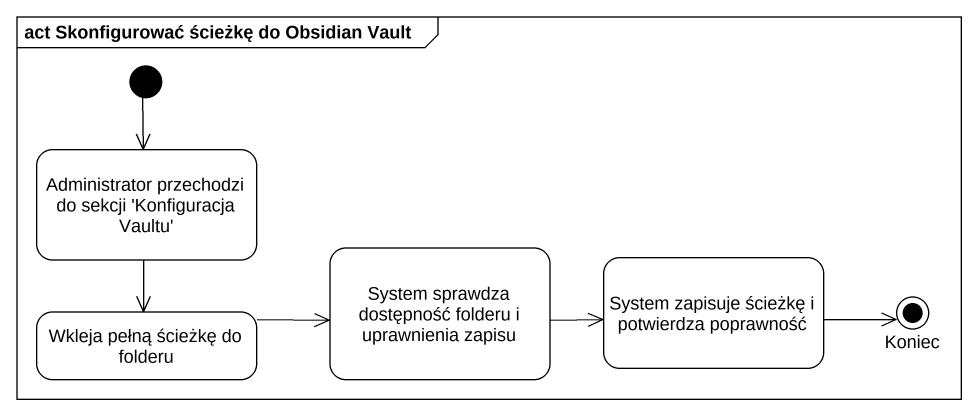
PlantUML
@startuml
mainframe act Skonfigurować ścieżkę do Obsidian Vault
hide empty description
state "Administrator przechodzi do sekcji 'Konfiguracja Vaultu'" as Administrator_przechodzi_do
state "System sprawdza dostępność folderu i uprawnienia zapisu" as System_sprawdza_dostępność
state "System zapisuje ścieżkę i potwierdza poprawność" as System_zapisuje_ścieżkę_i
state "Wkleja pełną ścieżkę do folderu" as Wkleja_pełną_ścieżkę_do
state Koniec <<end>>
[*] --> Administrator_przechodzi_do
Administrator_przechodzi_do --> Wkleja_pełną_ścieżkę_do
System_sprawdza_dostępność -right-> System_zapisuje_ścieżkę_i
System_zapisuje_ścieżkę_i -right-> Koniec
Wkleja_pełną_ścieżkę_do -right-> System_sprawdza_dostępność
@enduml
